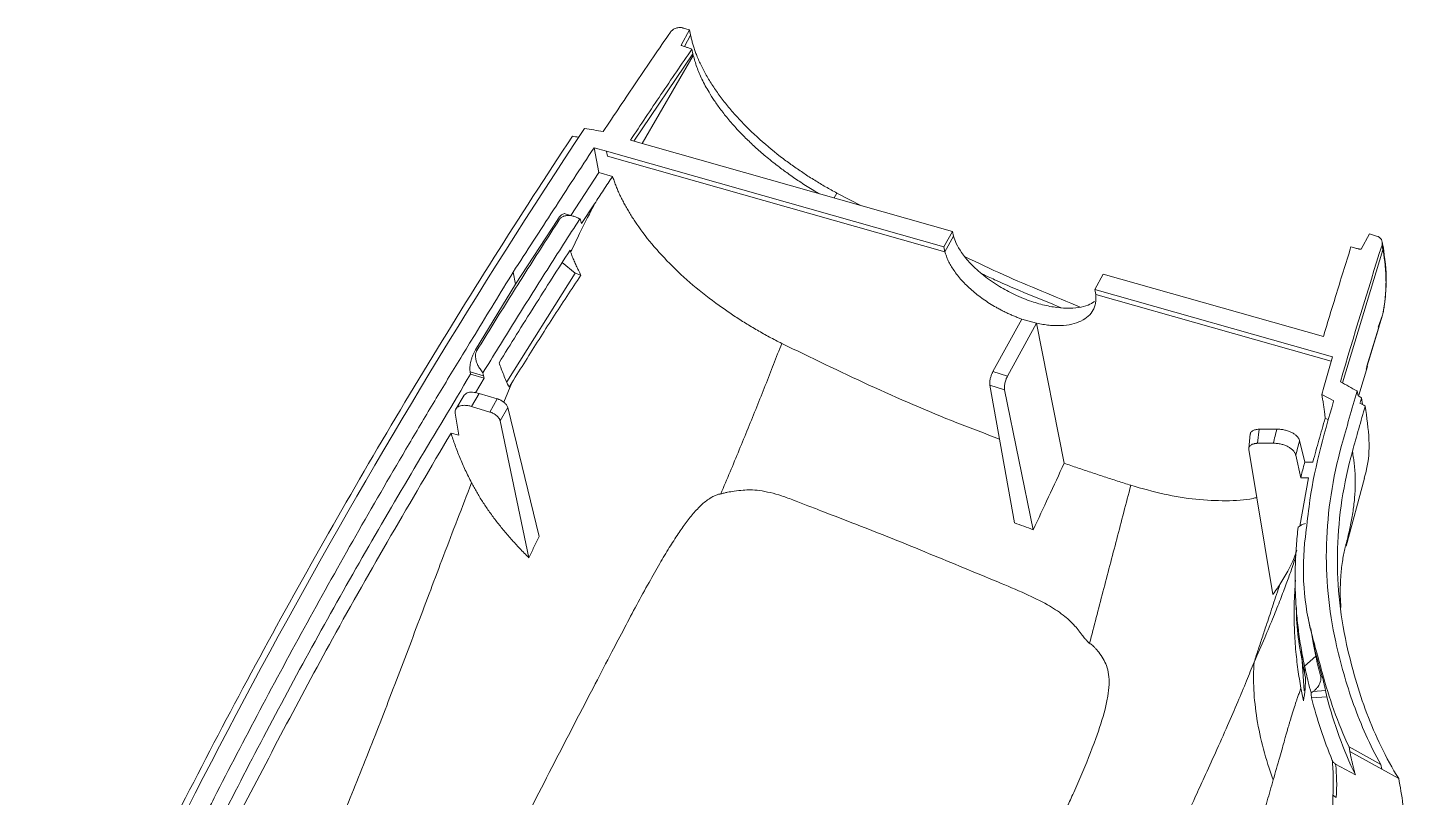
# Model space of a CAD drawing. Header units: inches. Extents: x 1424 to 4050, y 1126 to 1517.
# Drawn here: x 2112.14 to 2153.15, y 1264.07 to 1286.99 of the extents above; entities that cross this region are included whole.
import ezdxf

# ---------------------------------------------------------------- set-up
doc = ezdxf.new("R2010")
doc.units = ezdxf.units.IN
doc.header["$LTSCALE"] = 15

msp = doc.modelspace()

# ---------------------------------------------------------------- linework, layer by layer
at = {"color": 7, "linetype": 'Continuous', "lineweight": 15}
for p, q in [((2131.595, 1286.465), (2131.846, 1286.921)), ((2131.846, 1286.921), (2131.658, 1286.978)), ((2131.846, 1286.921), (2131.875, 1286.777)), ((2131.875, 1286.777), (2131.878, 1286.762)), ((2131.948, 1286.21), (2131.918, 1286.352)), ((2131.948, 1286.21), (2131.958, 1286.164)), ((2139.672, 1280.921), (2130.085, 1283.636)), ((2129.378, 1283.309), (2129.005, 1283.415)), ((2129.145, 1282.678), (2129.005, 1283.415)), ((2129.376, 1283.306), (2129.405, 1283.162)), ((2129.377, 1283.307), (2139.418, 1280.462)), ((2129.405, 1283.162), (2139.447, 1280.318)), ((2128.309, 1281.399), (2129.145, 1282.678)), ((2129.145, 1282.678), (2129.555, 1282.562)), ((2136.229, 1282.065), (2136.966, 1281.687)), ((2128.404, 1281.371), (2128.119, 1281.456)), ((2128.634, 1281.155), (2129.019, 1281.747)), ((2126.67, 1279.349), (2127.923, 1281.282)), ((2127.923, 1281.282), (2127.967, 1281.269)), ((2139.418, 1280.462), (2139.672, 1280.921)), ((2139.447, 1280.318), (2139.701, 1280.777)), ((2139.672, 1280.921), (2139.701, 1280.777)), ((2152.081, 1280.847), (2151.83, 1280.391)), ((2152.289, 1280.785), (2152.081, 1280.847)), ((2128.307, 1280.31), (2128.288, 1280.363)), ((2139.418, 1280.462), (2139.447, 1280.318)), ((2152.482, 1280.374), (2152.453, 1280.518)), ((2152.492, 1280.453), (2152.459, 1280.616)), ((2128.058, 1279.999), (2128.438, 1279.677)), ((2128.438, 1279.677), (2126.406, 1276.449)), ((2126.595, 1279.71), (2126.67, 1279.349)), ((2128.613, 1279.624), (2128.438, 1279.677)), ((2144.157, 1279.65), (2143.904, 1279.191)), ((2150.71, 1277.794), (2144.157, 1279.65)), ((2125.475, 1277.395), (2126.67, 1279.349)), ((2143.904, 1279.191), (2150.982, 1277.186)), ((2143.904, 1279.191), (2143.933, 1279.047)), ((2141.736, 1278.311), (2140.874, 1276.748)), ((2142.174, 1278.19), (2141.308, 1276.618)), ((2141.955, 1278.249), (2141.737, 1278.311)), ((2142.173, 1278.187), (2141.955, 1278.249)), ((2142.173, 1278.19), (2142.995, 1274.022)), ((2152.006, 1276.909), (2152.47, 1278.429)), ((2152.342, 1278.07), (2152.47, 1278.429)), ((2151.982, 1276.817), (2152.355, 1278.066)), ((2125.475, 1277.395), (2125.519, 1277.382)), ((2125.331, 1276.675), (2125.316, 1276.747)), ((2125.316, 1276.747), (2125.713, 1276.628)), ((2125.736, 1276.554), (2125.331, 1276.675)), ((2125.473, 1276.121), (2125.736, 1276.554)), ((2141.308, 1276.618), (2140.874, 1276.748)), ((2151.762, 1276.043), (2152.023, 1276.904)), ((2126.474, 1276.282), (2126.558, 1276.418)), ((2140.782, 1276.343), (2141.221, 1276.211)), ((2140.782, 1276.343), (2141.521, 1272.248)), ((2141.221, 1276.211), (2142.076, 1272.043)), ((2151.71, 1276.172), (2151.739, 1276.028)), ((2125.14, 1276.051), (2124.889, 1275.633)), ((2125.589, 1276.1), (2125.355, 1275.711)), ((2125.906, 1275.545), (2125.355, 1275.711)), ((2125.589, 1276.1), (2126.123, 1275.94)), ((2126.123, 1275.94), (2125.906, 1275.545)), ((2150.658, 1276.072), (2151.015, 1275.877)), ((2150.658, 1276.072), (2150.686, 1275.927)), ((2151.868, 1275.772), (2151.843, 1275.97)), ((2124.873, 1275.511), (2124.978, 1274.852)), ((2126.211, 1275.283), (2126.433, 1275.685)), ((2126.433, 1275.685), (2127.368, 1271.839)), ((2150.857, 1275.312), (2150.763, 1275.364)), ((2124.748, 1274.921), (2124.978, 1274.852)), ((2127.062, 1271.209), (2126.211, 1275.283)), ((2148.532, 1274.901), (2148.486, 1274.459)), ((2148.75, 1274.614), (2148.794, 1275.033)), ((2148.794, 1275.033), (2149.325, 1275.035)), ((2149.217, 1274.616), (2148.75, 1274.614)), ((2150.001, 1274.693), (2150.155, 1274.055)), ((2148.487, 1274.432), (2149.202, 1270.117)), ((2150.033, 1273.588), (2149.887, 1274.257)), ((2150.155, 1274.055), (2150.394, 1274.056)), ((2150.003, 1272.148), (2150.269, 1273.589)), ((2150.033, 1273.588), (2150.269, 1273.589)), ((2151.382, 1271.556), (2151.933, 1273.572)), ((2149.959, 1272.116), (2150.015, 1272.157)), ((2151.367, 1271.56), (2151.357, 1271.526)), ((2150.242, 1269.467), (2150.311, 1269.099)), ((2150.334, 1269.103), (2150.402, 1268.679)), ((2150.448, 1268.5), (2150.381, 1268.86)), ((2150.139, 1267.248), (2150.058, 1268.419)), ((2150.448, 1268.5), (2150.675, 1267.666)), ((2150.15, 1267.979), (2150.483, 1268.274)), ((2150.675, 1267.666), (2150.628, 1267.662)), ((2150.402, 1267.223), (2150.343, 1267.181)), ((2150.773, 1267.251), (2150.402, 1267.223)), ((2150.773, 1267.251), (2150.807, 1267.068)), ((2150.353, 1267.034), (2150.807, 1267.068)), ((2152.415, 1265.055), (2151.471, 1265.577)), ((2151.497, 1265.435), (2151.471, 1265.577)), ((2151.074, 1265.064), (2151.66, 1264.74)), ((2151.497, 1265.435), (2152.444, 1264.912)), ((2152.444, 1264.912), (2152.415, 1265.055)), ((2152.95, 1264.632), (2152.444, 1264.912))]:
    msp.add_line(p, q, dxfattribs=at)
at = {"color": 8, "linetype": 'Continuous', "lineweight": 15}
for p, q in [((2131.694, 1286.427), (2131.878, 1286.762)), ((2130.19, 1283.606), (2131.948, 1286.21)), ((2130.438, 1283.536), (2131.958, 1286.164)), ((2136.148, 1281.918), (2136.229, 1282.065)), ((2152.482, 1280.374), (2151.279, 1276.41)), ((2143.933, 1279.047), (2150.945, 1277.061)), ((2126.322, 1275.835), (2126.558, 1276.418))]:
    msp.add_line(p, q, dxfattribs=at)
at = {"color": 7, "linetype": 'Continuous', "lineweight": 15}
for centre, radius, start, end in [((2116.302, 1206.886), 77.81, 80.95218, 81.08442), ((2121.588, 1222.046), 61.672, 60.50363, 60.66951)]:
    msp.add_arc(centre, radius, start, end, dxfattribs=at)
msp.add_ellipse((2162.087, 1271.736), major_axis=(11.824, 2.377), ratio=0.79372, start_param=2.884299, end_param=3.19513, dxfattribs=at)
for points, knots in [([(2131.274, 1286.852), (2131.106, 1286.607), (2130.769, 1286.116), (2130.268, 1285.377), (2129.77, 1284.638), (2129.441, 1284.143), (2129.277, 1283.896)], [0, 0, 0, 0, 0.250008, 0.500008, 0.750004, 1, 1, 1, 1]), ([(2131.658, 1286.978), (2131.647, 1286.981), (2131.625, 1286.987), (2131.589, 1286.991), (2131.546, 1286.993), (2131.497, 1286.988), (2131.443, 1286.975), (2131.391, 1286.954), (2131.345, 1286.926), (2131.304, 1286.892), (2131.284, 1286.866), (2131.274, 1286.852)], [0, 0, 0, 0, 0.082859, 0.165812, 0.250106, 0.373561, 0.500078, 0.623664, 0.75004, 0.874358, 1, 1, 1, 1]), ([(2131.918, 1286.352), (2131.882, 1286.364), (2131.817, 1286.385), (2131.731, 1286.414), (2131.667, 1286.437), (2131.623, 1286.452), (2131.602, 1286.462), (2131.595, 1286.465)], [0, 0, 0, 0, 0.328943, 0.59336, 0.793274, 0.928747, 1, 1, 1, 1]), ([(2131.878, 1286.762), (2131.886, 1286.723), (2131.903, 1286.644), (2131.934, 1286.525), (2131.971, 1286.404), (2132.013, 1286.282), (2132.083, 1286.098), (2132.194, 1285.849), (2132.362, 1285.534), (2132.559, 1285.217), (2132.784, 1284.9), (2133.035, 1284.584), (2133.403, 1284.167), (2133.923, 1283.658), (2134.488, 1283.193), (2134.939, 1282.862), (2135.25, 1282.648), (2135.569, 1282.444), (2135.895, 1282.248), (2136.118, 1282.126), (2136.229, 1282.065)], [0, 0, 0, 0, 0.0250832, 0.0501821, 0.0753205, 0.1005217, 0.125809, 0.1883856, 0.2511478, 0.3136695, 0.3761688, 0.4386601, 0.5009245, 0.6250859, 0.7496755, 0.8000054, 0.8500265, 0.8999147, 0.949847, 1, 1, 1, 1]), ([(2130.085, 1283.636), (2130.236, 1283.863), (2130.538, 1284.317), (2130.995, 1284.997), (2131.454, 1285.675), (2131.763, 1286.127), (2131.918, 1286.352)], [0, 0, 0, 0, 0.249996, 0.499992, 0.749992, 1, 1, 1, 1]), ([(2131.958, 1286.164), (2131.989, 1286.049), (2132.052, 1285.818), (2132.21, 1285.449), (2132.39, 1285.115), (2132.583, 1284.811), (2132.777, 1284.537), (2133.016, 1284.236), (2133.276, 1283.944), (2133.55, 1283.664), (2133.833, 1283.398), (2134.157, 1283.118), (2134.487, 1282.855), (2134.823, 1282.609), (2135.165, 1282.376), (2135.466, 1282.183), (2135.657, 1282.074), (2135.715, 1282.041)], [0, 0, 0, 0, 0.0853663, 0.1711504, 0.2611929, 0.3175099, 0.3798945, 0.4483372, 0.522894, 0.5808581, 0.6436256, 0.7112195, 0.7836602, 0.8394361, 0.9017018, 0.9704251, 1, 1, 1, 1]), ([(2128.724, 1283.988), (2128.723, 1283.987), (2128.723, 1283.987), (2128.723, 1283.987), (2122.357, 1274.379), (2116.893, 1264.428), (2112.402, 1254.26)], [0, 0, 0, 0, 0.0000328, 0.0000328, 0.0000328, 0.9901318, 0.9901318, 0.9901318, 0.9901318]), ([(2112.145, 1254.181), (2113.262, 1256.71), (2114.438, 1259.224), (2116.909, 1264.223), (2118.204, 1266.708), (2120.91, 1271.642), (2122.321, 1274.092), (2125.256, 1278.954), (2126.78, 1281.365), (2128.361, 1283.756)], [0, 0, 0, 0, 0.25, 0.25, 0.5, 0.5, 0.75, 0.75, 1, 1, 1, 1]), ([(2126.595, 1279.71), (2126.996, 1280.327), (2127.597, 1281.254), (2128.397, 1282.49), (2128.802, 1283.107), (2129.005, 1283.415)], [0, 0, 0, 0, 0.5, 0.75, 1, 1, 1, 1]), ([(2129.019, 1281.747), (2129.107, 1281.882), (2129.285, 1282.154), (2129.465, 1282.426), (2129.555, 1282.562)], [0, 0, 0, 0, 0.497358, 1, 1, 1, 1]), ([(2129.555, 1282.562), (2129.569, 1282.519), (2129.598, 1282.432), (2129.647, 1282.3), (2129.701, 1282.168), (2129.759, 1282.035), (2129.823, 1281.902), (2129.892, 1281.767), (2129.966, 1281.632), (2130.045, 1281.497), (2130.129, 1281.361), (2130.335, 1281.044), (2130.707, 1280.547), (2131.321, 1279.881), (2132.029, 1279.24), (2132.662, 1278.755), (2133.165, 1278.41), (2133.511, 1278.189), (2133.863, 1277.978), (2134.222, 1277.776), (2134.466, 1277.652), (2134.588, 1277.589)], [0, 0, 0, 0, 0.02512, 0.0501721, 0.0751764, 0.1001528, 0.1251216, 0.150103, 0.175117, 0.2001837, 0.225323, 0.2505548, 0.3751495, 0.4992991, 0.6236653, 0.748777, 0.799438, 0.8497276, 0.899808, 0.9498438, 1, 1, 1, 1]), ([(2127.923, 1281.282), (2127.943, 1281.31), (2127.98, 1281.363), (2128.042, 1281.423), (2128.097, 1281.45), (2128.133, 1281.455), (2128.144, 1281.448), (2128.145, 1281.448)], [0, 0, 0, 0, 0.255041, 0.4704965, 0.7813996, 0.9871539, 1, 1, 1, 1]), ([(2129.019, 1281.747), (2128.95, 1281.611), (2128.8, 1281.315), (2128.562, 1280.836), (2128.396, 1280.493), (2128.307, 1280.31)], [0, 0, 0, 0, 0.286658, 0.619967, 1, 1, 1, 1]), ([(2125.519, 1277.382), (2125.679, 1277.642), (2126, 1278.162), (2126.486, 1278.941), (2126.975, 1279.718), (2127.469, 1280.494), (2127.801, 1281.01), (2127.967, 1281.269)], [0, 0, 0, 0, 0.2, 0.399997, 0.599993, 0.799993, 1, 1, 1, 1]), ([(2128.581, 1281.293), (2128.418, 1281.042), (2127.927, 1280.28), (2127.116, 1279.004), (2126.32, 1277.728), (2125.85, 1276.964), (2125.697, 1276.714)], [0.0131079, 0.0131079, 0.0131079, 0.0131079, 0.1742026, 0.5012847, 0.8283668, 0.9868786, 0.9868786, 0.9868786, 0.9868786]), ([(2127.967, 1281.269), (2127.974, 1281.279), (2127.988, 1281.299), (2128.015, 1281.325), (2128.045, 1281.348), (2128.08, 1281.367), (2128.118, 1281.381), (2128.16, 1281.392), (2128.206, 1281.397), (2128.268, 1281.398), (2128.353, 1281.387), (2128.463, 1281.355), (2128.54, 1281.315), (2128.581, 1281.293)], [0, 0, 0, 0, 0.05424, 0.110107, 0.16805, 0.228471, 0.291723, 0.358117, 0.42792, 0.501362, 0.639289, 0.805365, 1, 1, 1, 1]), ([(2143.898, 1278.833), (2143.837, 1278.796), (2143.704, 1278.715), (2143.424, 1278.648), (2143.078, 1278.627), (2142.679, 1278.664), (2142.32, 1278.744), (2142.018, 1278.838), (2141.773, 1278.929), (2141.448, 1279.072), (2141.041, 1279.292), (2140.591, 1279.604), (2140.209, 1279.95), (2139.942, 1280.277), (2139.779, 1280.55), (2139.725, 1280.706), (2139.701, 1280.777)], [0, 0, 0, 0, 0.063944, 0.138735, 0.215662, 0.294725, 0.375924, 0.415024, 0.459306, 0.508767, 0.592586, 0.688008, 0.786087, 0.870793, 0.942104, 1, 1, 1, 1]), ([(2152.453, 1280.518), (2152.471, 1280.573), (2152.464, 1280.631), (2152.404, 1280.728), (2152.353, 1280.766), (2152.289, 1280.785)], [0, 0, 0, 0, 0.5, 0.5, 1, 1, 1, 1]), ([(2126.178, 1277.013), (2126.351, 1277.292), (2126.698, 1277.852), (2127.223, 1278.691), (2127.753, 1279.528), (2128.11, 1280.085), (2128.288, 1280.363)], [0, 0, 0, 0, 0.249783, 0.499707, 0.749778, 1, 1, 1, 1]), ([(2128.307, 1280.31), (2128.323, 1280.265), (2128.356, 1280.175), (2128.412, 1280.039), (2128.473, 1279.902), (2128.539, 1279.764), (2128.588, 1279.671), (2128.613, 1279.624)], [0, 0, 0, 0, 0.19919, 0.398619, 0.598453, 0.798859, 1, 1, 1, 1]), ([(2141.736, 1278.314), (2141.698, 1278.327), (2141.624, 1278.353), (2141.513, 1278.397), (2141.402, 1278.444), (2141.292, 1278.494), (2141.183, 1278.547), (2141.075, 1278.603), (2140.871, 1278.716), (2140.581, 1278.9), (2140.235, 1279.173), (2139.937, 1279.464), (2139.741, 1279.713), (2139.618, 1279.907), (2139.544, 1280.046), (2139.486, 1280.184), (2139.46, 1280.273), (2139.447, 1280.318)], [0, 0, 0, 0, 0.034742, 0.069283, 0.103705, 0.138093, 0.172532, 0.207105, 0.241897, 0.370902, 0.500023, 0.629056, 0.75815, 0.818844, 0.879082, 0.939317, 1, 1, 1, 1]), ([(2151.529, 1280.46), (2151.452, 1280.215), (2151.375, 1279.969), (2151.299, 1279.723), (2151.222, 1279.477), (2151.146, 1279.231), (2151.071, 1278.985), (2150.949, 1278.588), (2150.829, 1278.191), (2150.71, 1277.794)], [0, 0, 0, 0, 0.001551527, 0.001551527, 0.001551527, 0.003103054, 0.003103054, 0.003103054, 0.005605388, 0.005605388, 0.005605388, 0.005605388]), ([(2151.83, 1280.391), (2151.825, 1280.391), (2151.813, 1280.392), (2151.79, 1280.396), (2151.758, 1280.403), (2151.715, 1280.413), (2151.662, 1280.426), (2151.599, 1280.442), (2151.553, 1280.454), (2151.529, 1280.46)], [0, 0, 0, 0, 0.040126, 0.1141, 0.222366, 0.365048, 0.542199, 0.753844, 1, 1, 1, 1]), ([(2152.471, 1278.428), (2152.482, 1278.479), (2152.502, 1278.579), (2152.527, 1278.732), (2152.546, 1278.888), (2152.56, 1279.045), (2152.569, 1279.205), (2152.573, 1279.366), (2152.571, 1279.53), (2152.564, 1279.695), (2152.551, 1279.862), (2152.534, 1280.031), (2152.511, 1280.201), (2152.492, 1280.316), (2152.482, 1280.374)], [0, 0, 0, 0, 0.08356, 0.167074, 0.250544, 0.333971, 0.417356, 0.5007, 0.584006, 0.667274, 0.750506, 0.833703, 0.916867, 1, 1, 1, 1]), ([(2152.478, 1278.466), (2152.529, 1278.783), (2152.63, 1279.417), (2152.535, 1280.125), (2152.487, 1280.479)], [0, 0, 0, 0, 0.500205, 1, 1, 1, 1]), ([(2152.486, 1280.472), (2152.487, 1280.467), (2152.499, 1280.436), (2152.49, 1280.402), (2152.482, 1280.374)], [0, 0, 0, 0, 0.155098, 1, 1, 1, 1]), ([(2140.043, 1280.169), (2140.426, 1279.988), (2141.563, 1279.448), (2142.712, 1278.981), (2143.474, 1278.671)], [0, 0, 0, 0, 0.337112, 1, 1, 1, 1]), ([(2115.165, 1258.965), (2115.479, 1259.602), (2115.911, 1260.479), (2116.558, 1261.795), (2117.114, 1262.91), (2118.002, 1264.658), (2119.139, 1266.836), (2120.547, 1269.437), (2121.998, 1272.025), (2123.243, 1274.17), (2124.26, 1275.88), (2124.916, 1276.965), (2125.697, 1278.241), (2126.217, 1279.091), (2126.595, 1279.71)], [0, 0, 0, 0, 0.09082, 0.124993, 0.187483, 0.249991, 0.374983, 0.5, 0.625004, 0.750009, 0.812505, 0.875007, 0.909174, 1, 1, 1, 1]), ([(2126.558, 1276.418), (2126.692, 1276.633), (2126.959, 1277.063), (2127.365, 1277.707), (2127.776, 1278.348), (2128.191, 1278.987), (2128.472, 1279.412), (2128.613, 1279.624)], [0, 0, 0, 0, 0.200248, 0.400364, 0.600355, 0.800231, 1, 1, 1, 1]), ([(2140.55, 1279.658), (2140.675, 1279.6), (2141.455, 1279.236), (2142.244, 1278.919), (2142.907, 1278.652)], [0, 0, 0, 0, 0.159202, 1, 1, 1, 1]), ([(2143.933, 1279.047), (2143.935, 1279.023), (2143.94, 1278.975), (2143.94, 1278.905), (2143.934, 1278.837), (2143.924, 1278.772), (2143.907, 1278.709), (2143.886, 1278.648), (2143.834, 1278.538), (2143.723, 1278.392), (2143.505, 1278.247), (2143.227, 1278.151), (2142.954, 1278.117), (2142.722, 1278.116), (2142.545, 1278.128), (2142.363, 1278.152), (2142.237, 1278.177), (2142.173, 1278.19)], [0, 0, 0, 0, 0.034737, 0.069273, 0.103692, 0.138077, 0.172514, 0.207087, 0.241878, 0.370889, 0.500021, 0.629065, 0.758166, 0.81886, 0.879096, 0.939325, 1, 1, 1, 1]), ([(2125.316, 1276.747), (2125.314, 1276.757), (2125.31, 1276.777), (2125.308, 1276.81), (2125.307, 1276.846), (2125.31, 1276.898), (2125.318, 1276.967), (2125.336, 1277.056), (2125.362, 1277.147), (2125.395, 1277.236), (2125.433, 1277.321), (2125.461, 1277.37), (2125.475, 1277.395)], [0, 0, 0, 0, 0.062932, 0.125197, 0.187409, 0.250184, 0.375362, 0.50016, 0.625242, 0.750183, 0.87516, 1, 1, 1, 1]), ([(2125.697, 1276.714), (2125.681, 1276.733), (2125.651, 1276.769), (2125.61, 1276.825), (2125.575, 1276.88), (2125.547, 1276.933), (2125.523, 1276.984), (2125.498, 1277.05), (2125.478, 1277.132), (2125.472, 1277.227), (2125.484, 1277.313), (2125.508, 1277.359), (2125.519, 1277.382)], [0, 0, 0, 0, 0.09946, 0.192364, 0.278771, 0.358757, 0.432413, 0.499862, 0.640053, 0.76808, 0.886854, 1, 1, 1, 1]), ([(2132.774, 1273.107), (2132.867, 1273.326), (2133.051, 1273.761), (2133.322, 1274.412), (2133.587, 1275.058), (2133.846, 1275.699), (2134.099, 1276.333), (2134.346, 1276.962), (2134.508, 1277.381), (2134.588, 1277.589)], [0, 0, 0, 0, 0.148476, 0.295041, 0.439719, 0.582535, 0.723509, 0.862659, 1, 1, 1, 1]), ([(2134.588, 1277.589), (2135.451, 1277.169), (2137.176, 1276.332), (2139.348, 1275.39), (2140.648, 1274.901), (2141.071, 1274.742)], [0, 0, 0, 0, 0.403754, 0.806229, 1, 1, 1, 1]), ([(2126.474, 1276.282), (2126.446, 1276.343), (2126.39, 1276.467), (2126.314, 1276.65), (2126.242, 1276.832), (2126.2, 1276.952), (2126.178, 1277.013)], [0, 0, 0, 0, 0.250543, 0.50064, 0.750417, 1, 1, 1, 1]), ([(2150.982, 1277.186), (2150.927, 1277.001), (2150.818, 1276.63), (2150.711, 1276.258), (2150.658, 1276.072)], [0, 0, 0, 0, 0.49913, 1, 1, 1, 1]), ([(2116.586, 1260.819), (2117.464, 1262.56), (2119.25, 1266.105), (2122.165, 1271.394), (2124.275, 1274.914), (2125.331, 1276.675)], [0, 0, 0, 0, 0.325506, 0.662681, 1, 1, 1, 1]), ([(2140.874, 1276.748), (2140.868, 1276.738), (2140.857, 1276.716), (2140.84, 1276.679), (2140.824, 1276.637), (2140.809, 1276.59), (2140.795, 1276.54), (2140.785, 1276.487), (2140.778, 1276.435), (2140.776, 1276.384), (2140.78, 1276.357), (2140.782, 1276.343)], [0, 0, 0, 0, 0.0845715, 0.175784, 0.2736352, 0.3781225, 0.4892433, 0.6069946, 0.7313734, 0.8623763, 1, 1, 1, 1]), ([(2141.308, 1276.618), (2141.303, 1276.608), (2141.293, 1276.589), (2141.278, 1276.556), (2141.262, 1276.515), (2141.245, 1276.464), (2141.23, 1276.405), (2141.22, 1276.347), (2141.215, 1276.294), (2141.215, 1276.247), (2141.219, 1276.223), (2141.221, 1276.211)], [0, 0, 0, 0, 0.079631, 0.159298, 0.240238, 0.368653, 0.500062, 0.62848, 0.759892, 0.879223, 1, 1, 1, 1]), ([(2125.589, 1276.1), (2125.519, 1276.116), (2125.38, 1276.148), (2125.212, 1276.125), (2125.159, 1276.067), (2125.133, 1276.038)], [0, 0, 0, 0, 0.336471, 0.671927, 1, 1, 1, 1]), ([(2151.251, 1274.548), (2151.327, 1274.82), (2151.478, 1275.361), (2151.633, 1275.902), (2151.71, 1276.172)], [0, 0, 0, 0, 0.5012314, 1, 1, 1, 1]), ([(2125.355, 1275.711), (2125.337, 1275.716), (2125.302, 1275.726), (2125.25, 1275.736), (2125.2, 1275.743), (2125.136, 1275.747), (2125.062, 1275.743), (2124.987, 1275.722), (2124.928, 1275.688), (2124.889, 1275.639), (2124.867, 1275.581), (2124.871, 1275.534), (2124.873, 1275.511)], [0, 0, 0, 0, 0.062802, 0.124997, 0.187178, 0.249942, 0.374871, 0.499674, 0.624547, 0.74945, 0.874771, 1, 1, 1, 1]), ([(2126.123, 1275.94), (2126.135, 1275.936), (2126.157, 1275.929), (2126.191, 1275.915), (2126.232, 1275.895), (2126.278, 1275.868), (2126.326, 1275.833), (2126.367, 1275.795), (2126.399, 1275.757), (2126.422, 1275.719), (2126.429, 1275.697), (2126.433, 1275.685)], [0, 0, 0, 0, 0.079662, 0.159367, 0.240339, 0.368694, 0.500043, 0.628407, 0.759766, 0.879159, 1, 1, 1, 1]), ([(2151.015, 1275.877), (2151.014, 1275.875), (2151.014, 1275.873), (2151.013, 1275.872), (2150.713, 1274.822), (2150.411, 1273.78), (2150.282, 1272.723), (2150.245, 1272.424), (2150.209, 1272.125), (2150.172, 1271.826)], [0.0098039, 0.0098039, 0.0098039, 0.0098039, 0.0111097, 0.0111097, 0.0111097, 0.7752156, 0.7752156, 0.7752156, 0.9915019, 0.9915019, 0.9915019, 0.9915019]), ([(2150.686, 1275.927), (2150.695, 1275.879), (2150.712, 1275.783), (2150.732, 1275.641), (2150.75, 1275.501), (2150.759, 1275.41), (2150.763, 1275.364)], [0, 0, 0, 0, 0.249549, 0.499386, 0.74953, 1, 1, 1, 1]), ([(2151.953, 1275.724), (2151.889, 1275.499), (2151.76, 1275.049), (2151.635, 1274.598), (2151.572, 1274.372)], [0, 0, 0, 0, 0.49897, 1, 1, 1, 1]), ([(2151.919, 1273.576), (2151.946, 1273.663), (2152.05, 1274.003), (2152.098, 1274.7), (2152.002, 1275.381), (2151.953, 1275.724)], [0, 0, 0, 0, 0.1457276, 0.5693548, 1, 1, 1, 1]), ([(2126.211, 1275.283), (2126.209, 1275.291), (2126.205, 1275.307), (2126.194, 1275.331), (2126.176, 1275.361), (2126.148, 1275.397), (2126.107, 1275.436), (2126.06, 1275.472), (2126.009, 1275.503), (2125.957, 1275.528), (2125.923, 1275.54), (2125.906, 1275.545)], [0, 0, 0, 0, 0.079674, 0.15939, 0.240372, 0.368738, 0.500092, 0.628452, 0.759799, 0.879177, 1, 1, 1, 1]), ([(2150.763, 1275.364), (2150.701, 1275.146), (2150.576, 1274.71), (2150.455, 1274.274), (2150.394, 1274.056)], [0, 0, 0, 0, 0.499061, 1, 1, 1, 1]), ([(2118.348, 1263.378), (2119.289, 1265.189), (2121.307, 1269.072), (2123.551, 1272.886), (2124.748, 1274.921)], [0, 0, 0, 0, 0.466571, 1, 1, 1, 1]), ([(2124.748, 1274.921), (2124.766, 1274.861), (2124.803, 1274.741), (2124.866, 1274.559), (2124.934, 1274.375), (2125.008, 1274.191), (2125.087, 1274.005), (2125.171, 1273.818), (2125.261, 1273.63), (2125.326, 1273.504), (2125.358, 1273.441)], [0, 0, 0, 0, 0.1247266, 0.2494096, 0.37411, 0.4988886, 0.6238065, 0.7489242, 0.874302, 1, 1, 1, 1]), ([(2148.535, 1274.887), (2148.536, 1274.899), (2148.536, 1274.923), (2148.561, 1274.955), (2148.593, 1274.982), (2148.636, 1275.005), (2148.7, 1275.026), (2148.757, 1275.03), (2148.794, 1275.033)], [0, 0, 0, 0, 0.14986, 0.293727, 0.440943, 0.584804, 0.732012, 1, 1, 1, 1]), ([(2149.325, 1275.035), (2149.345, 1275.035), (2149.384, 1275.034), (2149.442, 1275.03), (2149.501, 1275.022), (2149.577, 1275.007), (2149.669, 1274.981), (2149.77, 1274.938), (2149.857, 1274.887), (2149.926, 1274.827), (2149.978, 1274.761), (2149.993, 1274.716), (2150.001, 1274.693)], [0, 0, 0, 0, 0.062805, 0.12501, 0.187197, 0.249946, 0.374963, 0.499666, 0.624673, 0.749424, 0.874848, 1, 1, 1, 1]), ([(2148.75, 1274.614), (2148.738, 1274.614), (2148.713, 1274.613), (2148.678, 1274.608), (2148.637, 1274.6), (2148.592, 1274.585), (2148.55, 1274.561), (2148.516, 1274.532), (2148.495, 1274.5), (2148.484, 1274.466), (2148.486, 1274.443), (2148.487, 1274.432)], [0, 0, 0, 0, 0.0796625, 0.1593665, 0.240339, 0.3686937, 0.5000434, 0.628407, 0.7597657, 0.8791589, 1, 1, 1, 1]), ([(2149.887, 1274.257), (2149.884, 1274.269), (2149.877, 1274.293), (2149.861, 1274.328), (2149.839, 1274.363), (2149.803, 1274.407), (2149.746, 1274.46), (2149.66, 1274.514), (2149.561, 1274.559), (2149.451, 1274.592), (2149.335, 1274.613), (2149.256, 1274.615), (2149.217, 1274.616)], [0, 0, 0, 0, 0.062804, 0.12499, 0.187166, 0.24994, 0.374797, 0.499684, 0.624447, 0.749476, 0.874704, 1, 1, 1, 1]), ([(2151.076, 1268.706), (2150.864, 1269.656), (2150.771, 1270.629), (2150.831, 1272.593), (2150.981, 1273.573), (2151.251, 1274.548)], [0, 0, 0, 0, 0.5, 0.5, 1, 1, 1, 1]), ([(2151.4, 1268.626), (2151.191, 1269.56), (2151.1, 1270.517), (2151.144, 1271.965), (2151.188, 1272.449), (2151.336, 1273.412), (2151.439, 1273.893), (2151.572, 1274.372)], [0, 0, 0, 0, 0.5, 0.5, 0.75, 0.75, 1, 1, 1, 1]), ([(2142.076, 1272.043), (2142.227, 1272.368), (2142.534, 1273.026), (2142.84, 1273.687), (2142.995, 1274.022)], [0, 0, 0, 0, 0.493626, 1, 1, 1, 1]), ([(2142.995, 1274.022), (2143.127, 1273.976), (2143.392, 1273.884), (2143.789, 1273.75), (2144.186, 1273.619), (2144.582, 1273.49), (2144.847, 1273.406), (2144.979, 1273.364)], [0, 0, 0, 0, 0.199944, 0.399891, 0.599866, 0.799894, 1, 1, 1, 1]), ([(2150.155, 1274.055), (2150.147, 1274.024), (2150.105, 1273.872), (2150.065, 1273.715), (2150.033, 1273.588)], [0.1101747, 0.1101747, 0.1101747, 0.1101747, 0.2641308, 0.8836357, 0.8836357, 0.8836357, 0.8836357]), ([(2125.358, 1273.441), (2125.383, 1273.394), (2125.432, 1273.301), (2125.511, 1273.162), (2125.594, 1273.021), (2125.682, 1272.881), (2125.775, 1272.741), (2125.871, 1272.6), (2125.972, 1272.46), (2126.112, 1272.273), (2126.298, 1272.039), (2126.536, 1271.761), (2126.79, 1271.484), (2126.971, 1271.301), (2127.062, 1271.209)], [0, 0, 0, 0, 0.06273, 0.125309, 0.187781, 0.250187, 0.312572, 0.374977, 0.437446, 0.500021, 0.624501, 0.749102, 0.874159, 1, 1, 1, 1]), ([(2144.979, 1273.364), (2144.908, 1273.096), (2144.768, 1272.561), (2144.559, 1271.765), (2144.353, 1270.977), (2144.149, 1270.198), (2143.948, 1269.426), (2143.816, 1268.915), (2143.75, 1268.661)], [0, 0, 0, 0, 0.169805, 0.338309, 0.505546, 0.671553, 0.836361, 1, 1, 1, 1]), ([(2144.979, 1273.364), (2145.311, 1273.27), (2145.972, 1273.081), (2146.927, 1272.929), (2147.813, 1272.892), (2148.418, 1272.92), (2148.688, 1272.992), (2148.724, 1273.001)], [0, 0, 0, 0, 0.2420745, 0.4825984, 0.7225898, 0.963168, 1, 1, 1, 1]), ([(2132.774, 1273.107), (2132.76, 1273.106), (2132.731, 1273.102), (2132.686, 1273.09), (2132.639, 1273.074), (2132.59, 1273.053), (2132.538, 1273.027), (2132.455, 1272.981), (2132.346, 1272.908), (2132.221, 1272.804), (2132.102, 1272.685), (2131.941, 1272.508), (2131.738, 1272.253), (2131.492, 1271.901), (2131.229, 1271.49), (2130.942, 1271.008), (2130.492, 1270.215), (2130.023, 1269.336), (2129.494, 1268.328), (2128.795, 1266.986), (2127.81, 1265.086), (2126.653, 1262.832), (2125.694, 1260.962), (2124.729, 1259.083), (2123.831, 1257.316), (2122.942, 1255.527), (2122.388, 1254.348), (2122.051, 1253.561), (2121.85, 1253.046), (2121.694, 1252.582), (2121.586, 1252.172), (2121.539, 1251.88), (2121.526, 1251.693), (2121.523, 1251.586), (2121.527, 1251.483), (2121.542, 1251.358), (2121.573, 1251.218), (2121.633, 1251.087), (2121.704, 1250.994), (2121.775, 1250.93), (2121.831, 1250.903), (2121.858, 1250.889)], [0, 0, 0, 0, 0.001537, 0.003201, 0.005007, 0.006964, 0.009083, 0.011369, 0.0175, 0.023778, 0.029734, 0.036559, 0.051053, 0.067103, 0.085865, 0.107246, 0.131964, 0.191295, 0.222906, 0.264537, 0.367994, 0.47428, 0.564524, 0.618371, 0.727248, 0.803268, 0.860794, 0.886201, 0.908009, 0.92857, 0.946074, 0.959952, 0.964571, 0.968807, 0.972862, 0.976963, 0.983783, 0.989736, 0.993398, 0.996762, 1, 1, 1, 1]), ([(2143.75, 1268.661), (2143.742, 1268.666), (2143.724, 1268.678), (2143.703, 1268.699), (2143.677, 1268.726), (2143.64, 1268.767), (2143.594, 1268.82), (2143.542, 1268.884), (2143.493, 1268.951), (2143.418, 1269.05), (2143.26, 1269.246), (2142.958, 1269.524), (2142.459, 1269.844), (2141.799, 1270.161), (2140.624, 1270.65), (2139.302, 1271.198), (2137.891, 1271.775), (2136.833, 1272.192), (2135.993, 1272.513), (2135.382, 1272.752), (2134.974, 1272.913), (2134.601, 1273.048), (2134.256, 1273.15), (2133.945, 1273.21), (2133.673, 1273.234), (2133.422, 1273.221), (2133.197, 1273.194), (2133.01, 1273.164), (2132.876, 1273.135), (2132.808, 1273.117), (2132.774, 1273.107)], [0, 0, 0, 0, 0.002511, 0.005613, 0.00814, 0.012845, 0.020586, 0.027308, 0.035272, 0.04351, 0.06119, 0.104021, 0.152435, 0.214422, 0.289358, 0.470598, 0.567683, 0.661476, 0.746483, 0.784639, 0.819583, 0.85212, 0.879855, 0.905804, 0.927837, 0.945101, 0.966467, 0.982779, 0.991382, 1, 1, 1, 1]), ([(2141.521, 1272.248), (2141.613, 1272.213), (2141.798, 1272.145), (2141.983, 1272.077), (2142.076, 1272.043)], [0, 0, 0, 0, 0.49993, 1, 1, 1, 1]), ([(2150.15, 1267.979), (2150.131, 1268.069), (2150.093, 1268.248), (2150.044, 1268.52), (2150, 1268.792), (2149.963, 1269.066), (2149.931, 1269.34), (2149.906, 1269.616), (2149.887, 1269.893), (2149.874, 1270.17), (2149.868, 1270.447), (2149.867, 1270.725), (2149.873, 1271.003), (2149.885, 1271.282), (2149.903, 1271.56), (2149.927, 1271.838), (2149.948, 1272.024), (2149.959, 1272.116)], [0, 0, 0, 0, 0.066584, 0.133226, 0.199915, 0.266641, 0.333393, 0.400161, 0.466933, 0.533699, 0.600448, 0.66717, 0.733854, 0.80049, 0.867066, 0.933573, 1, 1, 1, 1]), ([(2150.015, 1272.157), (2150.046, 1272.177), (2150.105, 1272.216), (2150.156, 1272.224), (2150.18, 1272.228)], [0, 0, 0, 0, 0.5310689, 1, 1, 1, 1]), ([(2127.062, 1271.209), (2127.113, 1271.314), (2127.215, 1271.524), (2127.317, 1271.734), (2127.368, 1271.839)], [0, 0, 0, 0, 0.502152, 1, 1, 1, 1]), ([(2149.414, 1270.414), (2149.573, 1270.673), (2149.776, 1271.004), (2149.89, 1271.355), (2149.914, 1271.431)], [0, 0, 0, 0, 0.782727, 1, 1, 1, 1]), ([(2151.228, 1269.731), (2151.222, 1269.838), (2151.21, 1270.035), (2151.212, 1270.392), (2151.229, 1270.69), (2151.254, 1270.95), (2151.282, 1271.151), (2151.311, 1271.318), (2151.337, 1271.438), (2151.353, 1271.505), (2151.357, 1271.522), (2151.359, 1271.526)], [0, 0, 0, 0, 0.158272, 0.291911, 0.407193, 0.509343, 0.643175, 0.775137, 0.851041, 0.961079, 1, 1, 1, 1]), ([(2148.648, 1268.102), (2148.69, 1268.231), (2148.774, 1268.488), (2148.901, 1268.872), (2149.047, 1269.312), (2149.217, 1269.825), (2149.347, 1270.213), (2149.414, 1270.414)], [0, 0, 0, 0, 0.168876, 0.335448, 0.499722, 0.740803, 1, 1, 1, 1]), ([(2149.202, 1270.117), (2149.228, 1270.149), (2149.278, 1270.214), (2149.349, 1270.314), (2149.393, 1270.381), (2149.414, 1270.414)], [0, 0, 0, 0, 0.3344285, 0.6676897, 1, 1, 1, 1]), ([(2150.04, 1267.329), (2150.024, 1267.42), (2149.991, 1267.604), (2149.949, 1267.887), (2149.912, 1268.181), (2149.882, 1268.486), (2149.859, 1268.802), (2149.843, 1269.128), (2149.837, 1269.466), (2149.84, 1269.814), (2149.852, 1270.172), (2149.87, 1270.414), (2149.879, 1270.537)], [0, 0, 0, 0, 0.0860797, 0.1752737, 0.2675804, 0.3629948, 0.4615086, 0.5631097, 0.667782, 0.7755052, 0.8862544, 1, 1, 1, 1]), ([(2149.913, 1269.727), (2149.911, 1269.647), (2149.902, 1268.984), (2150.033, 1268.337), (2150.147, 1267.769)], [0, 0, 0, 0, 0.120652, 1, 1, 1, 1]), ([(2150.381, 1268.86), (2150.404, 1268.777), (2150.427, 1268.693), (2150.45, 1268.609), (2150.452, 1268.598), (2150.455, 1268.588), (2150.458, 1268.577), (2150.53, 1268.315), (2150.601, 1268.052), (2150.673, 1267.789), (2150.878, 1267.034), (2151.137, 1266.292), (2151.471, 1265.577)], [0.0347362, 0.0347362, 0.0347362, 0.0347362, 0.106748, 0.106748, 0.106748, 0.115838, 0.115838, 0.115838, 0.3414378, 0.3414378, 0.3414378, 0.990099, 0.990099, 0.990099, 0.990099]), ([(2142.148, 1262.059), (2142.17, 1262.092), (2142.218, 1262.163), (2142.288, 1262.276), (2142.363, 1262.401), (2142.442, 1262.538), (2142.557, 1262.746), (2142.707, 1263.027), (2142.886, 1263.384), (2143.067, 1263.762), (2143.271, 1264.202), (2143.574, 1264.891), (2143.915, 1265.739), (2144.177, 1266.538), (2144.298, 1267.074), (2144.338, 1267.419), (2144.329, 1267.726), (2144.267, 1267.983), (2144.16, 1268.201), (2144.052, 1268.358), (2143.959, 1268.473), (2143.899, 1268.541), (2143.846, 1268.592), (2143.799, 1268.632), (2143.765, 1268.651), (2143.75, 1268.661)], [0, 0, 0, 0, 0.016045, 0.033811, 0.053305, 0.074536, 0.097507, 0.149048, 0.20324, 0.258836, 0.318821, 0.399996, 0.564395, 0.690359, 0.745475, 0.794259, 0.838432, 0.878821, 0.910882, 0.94584, 0.96179, 0.974587, 0.984307, 0.992754, 1, 1, 1, 1]), ([(2150.402, 1268.679), (2150.414, 1268.612), (2150.44, 1268.476), (2150.468, 1268.341), (2150.483, 1268.274)], [0, 0, 0, 0, 0.4998114, 1, 1, 1, 1]), ([(2150.448, 1268.5), (2150.44, 1268.53), (2150.424, 1268.59), (2150.409, 1268.649), (2150.402, 1268.679)], [0, 0, 0, 0, 0.5, 1, 1, 1, 1]), ([(2152.415, 1265.055), (2152.094, 1265.631), (2151.828, 1266.228), (2151.39, 1267.451), (2151.217, 1268.074), (2151.076, 1268.706)], [0, 0, 0, 0, 0.5, 0.5, 1, 1, 1, 1]), ([(2152.95, 1264.632), (2152.566, 1265.258), (2152.255, 1265.907), (2151.75, 1267.242), (2151.556, 1267.927), (2151.4, 1268.626)], [0, 0, 0, 0, 0.5, 0.5, 1, 1, 1, 1]), ([(2148.648, 1268.102), (2148.609, 1267.565), (2148.637, 1266.997), (2148.828, 1265.821), (2148.991, 1265.212), (2149.216, 1264.593)], [0, 0, 0, 0, 0.5, 0.5, 1, 1, 1, 1]), ([(2150.15, 1267.979), (2150.151, 1267.961), (2150.153, 1267.924), (2150.153, 1267.871), (2150.151, 1267.819), (2150.149, 1267.786), (2150.147, 1267.769)], [0, 0, 0, 0, 0.240577, 0.487568, 0.740781, 1, 1, 1, 1]), ([(2150.343, 1267.181), (2150.313, 1267.291), (2150.285, 1267.402), (2150.258, 1267.513), (2150.22, 1267.668), (2150.184, 1267.823), (2150.15, 1267.979)], [0, 0, 0, 0, 0.0007183, 0.0007183, 0.0007183, 0.001722825, 0.001722825, 0.001722825, 0.001722825]), ([(2150.483, 1268.274), (2150.506, 1268.17), (2150.552, 1267.966), (2150.603, 1267.762), (2150.628, 1267.662)], [0, 0, 0, 0, 0.508108, 1, 1, 1, 1]), ([(2150.628, 1267.662), (2150.63, 1267.653), (2150.634, 1267.634), (2150.634, 1267.603), (2150.632, 1267.569), (2150.623, 1267.525), (2150.604, 1267.468), (2150.571, 1267.404), (2150.526, 1267.341), (2150.47, 1267.277), (2150.426, 1267.242), (2150.402, 1267.223)], [0, 0, 0, 0, 0.0624341, 0.1244616, 0.1870692, 0.2512165, 0.3688834, 0.5014451, 0.6365401, 0.8024873, 1, 1, 1, 1]), ([(2150.675, 1267.666), (2150.678, 1267.655), (2150.684, 1267.635), (2150.693, 1267.6), (2150.703, 1267.558), (2150.716, 1267.507), (2150.73, 1267.449), (2150.743, 1267.392), (2150.755, 1267.339), (2150.765, 1267.29), (2150.77, 1267.264), (2150.773, 1267.251)], [0, 0, 0, 0, 0.083723, 0.166573, 0.249904, 0.37524, 0.499616, 0.624922, 0.749382, 0.874927, 1, 1, 1, 1]), ([(2150.04, 1267.329), (2150.033, 1267.307), (2150.018, 1267.264), (2149.995, 1267.199), (2149.973, 1267.137), (2149.953, 1267.078), (2149.933, 1267.024), (2149.915, 1266.973), (2149.882, 1266.875), (2149.829, 1266.712), (2149.767, 1266.514), (2149.72, 1266.357), (2149.69, 1266.258), (2149.66, 1266.154), (2149.629, 1266.046), (2149.593, 1265.916), (2149.547, 1265.753), (2149.485, 1265.534), (2149.405, 1265.251), (2149.313, 1264.932), (2149.248, 1264.705), (2149.216, 1264.593)], [0, 0, 0, 0, 0.045192, 0.085867, 0.122323, 0.154808, 0.183524, 0.208632, 0.230262, 0.322877, 0.415579, 0.452408, 0.48682, 0.516616, 0.555458, 0.592409, 0.639924, 0.709466, 0.795697, 0.899313, 1, 1, 1, 1]), ([(2150.04, 1267.329), (2150.052, 1267.265), (2150.076, 1267.138), (2150.102, 1267.011), (2150.114, 1266.948)], [0, 0, 0, 0, 0.504156, 1, 1, 1, 1]), ([(2150.343, 1267.181), (2150.345, 1267.156), (2150.349, 1267.107), (2150.352, 1267.058), (2150.353, 1267.034)], [0, 0, 0, 0, 0.5029992, 1, 1, 1, 1]), ([(2150.973, 1265.173), (2150.977, 1265.128), (2150.985, 1265.036), (2150.995, 1264.895), (2151.001, 1264.752), (2151.004, 1264.605), (2151.004, 1264.457), (2151.001, 1264.306), (2150.996, 1264.204), (2150.993, 1264.153)], [0, 0, 0, 0, 0.143525, 0.286807, 0.429852, 0.572672, 0.715284, 0.857719, 1, 1, 1, 1]), ([(2150.973, 1265.173), (2150.978, 1265.162), (2150.988, 1265.14), (2151.012, 1265.111), (2151.04, 1265.085), (2151.063, 1265.071), (2151.074, 1265.064)], [0, 0, 0, 0, 0.25383, 0.501265, 0.748056, 1, 1, 1, 1]), ([(2151.66, 1264.74), (2151.651, 1264.777), (2151.631, 1264.851), (2151.604, 1264.958), (2151.579, 1265.061), (2151.555, 1265.16), (2151.534, 1265.256), (2151.514, 1265.348), (2151.503, 1265.406), (2151.497, 1265.435)], [0, 0, 0, 0, 0.144644, 0.288298, 0.431196, 0.573575, 0.715675, 0.857736, 1, 1, 1, 1]), ([(2153.151, 1262.933), (2153.14, 1263.26), (2153.113, 1263.567), (2153.041, 1264.136), (2152.996, 1264.398), (2152.95, 1264.632)], [0, 0, 0, 0, 0.5, 0.5, 1, 1, 1, 1]), ([(2150.993, 1264.153), (2150.992, 1264.131), (2150.989, 1264.088), (2150.987, 1264.02), (2150.986, 1263.953), (2150.986, 1263.887), (2150.986, 1263.822), (2150.987, 1263.759), (2150.989, 1263.698), (2150.992, 1263.639), (2150.997, 1263.549), (2151.006, 1263.421), (2151.022, 1263.256), (2151.045, 1263.087), (2151.074, 1262.916), (2151.11, 1262.745), (2151.17, 1262.506), (2151.244, 1262.271), (2151.332, 1262.044), (2151.404, 1261.878), (2151.472, 1261.738), (2151.528, 1261.633), (2151.557, 1261.58), (2151.568, 1261.56)], [0, 0, 0, 0, 0.026592, 0.052272, 0.077057, 0.100948, 0.123943, 0.14603, 0.1672, 0.187464, 0.206833, 0.260133, 0.3176, 0.376331, 0.434877, 0.498941, 0.563048, 0.705479, 0.778301, 0.850739, 0.923755, 0.970846, 1, 1, 1, 1])]:
    msp.add_open_spline(points, degree=3, knots=knots, dxfattribs=at)
for points in [[(2129.277, 1283.896), (2129.185, 1283.912), (2129.001, 1283.943), (2128.816, 1283.973), (2128.724, 1283.988)], [(2128.581, 1281.293), (2128.593, 1281.277), (2128.603, 1281.255), (2128.611, 1281.23)], [(2128.611, 1281.23), (2128.618, 1281.205), (2128.626, 1281.18), (2128.634, 1281.155)], [(2151.217, 1276.444), (2151.611, 1277.804), (2152.027, 1279.162), (2152.453, 1280.518)], [(2125.713, 1276.628), (2125.705, 1276.653), (2125.7, 1276.682), (2125.697, 1276.714)], [(2125.736, 1276.554), (2125.728, 1276.578), (2125.72, 1276.603), (2125.713, 1276.628)], [(2151.71, 1276.172), (2151.546, 1276.263), (2151.382, 1276.354), (2151.217, 1276.444)], [(2151.843, 1275.97), (2151.809, 1275.99), (2151.774, 1276.009), (2151.739, 1276.028)], [(2151.843, 1275.97), (2151.828, 1275.917), (2151.813, 1275.865), (2151.797, 1275.812)], [(2149.217, 1274.616), (2149.252, 1274.756), (2149.288, 1274.896), (2149.325, 1275.035)], [(2150.001, 1274.693), (2149.961, 1274.547), (2149.923, 1274.402), (2149.887, 1274.257)], [(2150.172, 1267.654), (2150.177, 1267.419), (2150.16, 1267.184), (2150.114, 1266.948)], [(2150.147, 1267.769), (2150.155, 1267.731), (2150.164, 1267.692), (2150.172, 1267.654)], [(2150.973, 1265.173), (2150.722, 1265.781), (2150.52, 1266.402), (2150.353, 1267.034)], [(2151.66, 1264.74), (2151.3, 1265.491), (2151.024, 1266.272), (2150.807, 1267.068)], [(2151.093, 1264.071), (2151.114, 1264.421), (2151.104, 1264.756), (2151.074, 1265.064)], [(2151.093, 1264.071), (2151.048, 1264.093), (2151.012, 1264.122), (2150.993, 1264.153)]]:
    msp.add_open_spline(points, degree=3, dxfattribs=at)
at = {"color": 8, "linetype": 'Continuous', "lineweight": 15}
for points, knots in [([(2151.572, 1274.372), (2151.584, 1274.307), (2151.605, 1274.184), (2151.63, 1273.988), (2151.649, 1273.773), (2151.659, 1273.534), (2151.656, 1273.229), (2151.63, 1272.87), (2151.572, 1272.452), (2151.486, 1272.03), (2151.418, 1271.735), (2151.371, 1271.574), (2151.367, 1271.56)], [0, 0, 0, 0, 0.079018, 0.149817, 0.234115, 0.33325, 0.426018, 0.577067, 0.720835, 0.855255, 0.987903, 1, 1, 1, 1]), ([(2119.995, 1260.033), (2120.178, 1260.425), (2120.659, 1261.456), (2121.388, 1263.173), (2122.198, 1265.164), (2122.982, 1267.185), (2123.754, 1269.221), (2124.538, 1271.313), (2125.079, 1272.715), (2125.358, 1273.441)], [0, 0, 0, 0, 0.09399, 0.247354, 0.396549, 0.545929, 0.697087, 0.843324, 1, 1, 1, 1]), ([(2149.884, 1271.23), (2149.882, 1271.226), (2149.841, 1271.093), (2149.748, 1270.827), (2149.598, 1270.409), (2149.424, 1269.952), (2149.211, 1269.417), (2148.952, 1268.794), (2148.754, 1268.343), (2148.648, 1268.102)], [0, 0, 0, 0, 0.003539, 0.135181, 0.26178, 0.411207, 0.574238, 0.771974, 1, 1, 1, 1]), ([(2138.59, 1242.041), (2138.678, 1242.302), (2138.838, 1242.777), (2139.11, 1243.506), (2139.38, 1244.22), (2139.665, 1244.957), (2139.966, 1245.726), (2140.302, 1246.581), (2140.692, 1247.605), (2141.008, 1248.479), (2141.234, 1249.128), (2141.354, 1249.477), (2141.471, 1249.828), (2141.588, 1250.18), (2141.702, 1250.533), (2141.823, 1250.908), (2141.949, 1251.305), (2142.081, 1251.725), (2142.242, 1252.24), (2142.628, 1253.472), (2143.29, 1255.462), (2144.079, 1257.581), (2144.703, 1259.138), (2145.093, 1260.072), (2145.463, 1260.931), (2145.816, 1261.725), (2146.163, 1262.49), (2146.523, 1263.273), (2146.858, 1264.003), (2147.185, 1264.716), (2147.507, 1265.425), (2147.842, 1266.176), (2148.151, 1266.89), (2148.414, 1267.519), (2148.572, 1267.914), (2148.647, 1268.102)], [0, 0, 0, 0, 0.034985, 0.063806, 0.094326, 0.126539, 0.157039, 0.19073, 0.232655, 0.28286, 0.296869, 0.31088, 0.324891, 0.338902, 0.352914, 0.366926, 0.383442, 0.399959, 0.416479, 0.444003, 0.544151, 0.645746, 0.682698, 0.717012, 0.748702, 0.776638, 0.803268, 0.831255, 0.860622, 0.880989, 0.906762, 0.935187, 0.95952, 0.980827, 1, 1, 1, 1]), ([(2149.216, 1264.593), (2149.157, 1264.385), (2149.04, 1263.978), (2148.855, 1263.335), (2148.667, 1262.666), (2148.491, 1262.017), (2148.33, 1261.407), (2148.176, 1260.822), (2148.023, 1260.241), (2147.864, 1259.637), (2147.691, 1258.985), (2147.457, 1258.125), (2147.196, 1257.208), (2146.866, 1256.118), (2146.5, 1254.958), (2146.139, 1253.744), (2145.831, 1252.611), (2145.565, 1251.642), (2145.327, 1250.878), (2145.139, 1250.343), (2145.004, 1249.989), (2144.873, 1249.674), (2144.78, 1249.481), (2144.735, 1249.385)], [0, 0, 0, 0, 0.037999, 0.074187, 0.11656, 0.159184, 0.192241, 0.22818, 0.267024, 0.300244, 0.341241, 0.390094, 0.464096, 0.518562, 0.604296, 0.695882, 0.766946, 0.841731, 0.902098, 0.931477, 0.957647, 0.979012, 1, 1, 1, 1])]:
    msp.add_open_spline(points, degree=3, knots=knots, dxfattribs=at)

doc.saveas('drawing.dxf')
